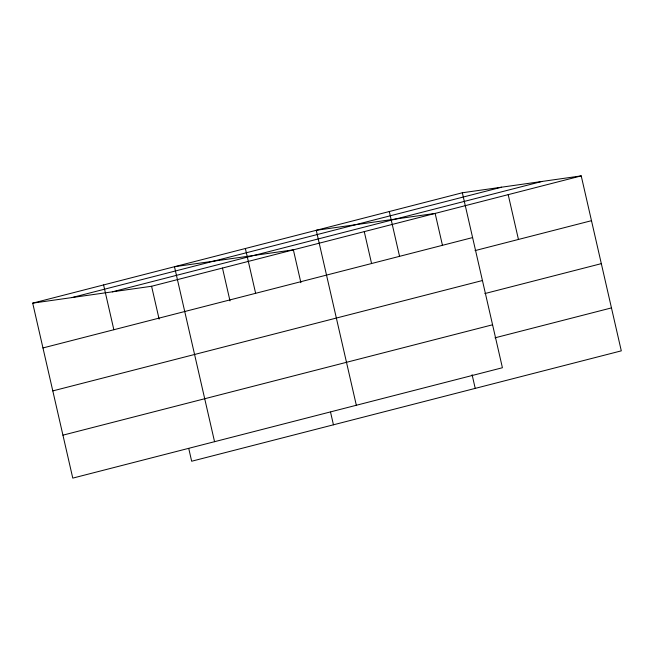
<?xml version="1.0" encoding="UTF-8"?>
<svg xmlns="http://www.w3.org/2000/svg" width="654" height="654" viewBox="0 0 654 654"><rect width="100%" height="100%" fill="white"/><g stroke="black" fill="none" stroke-linecap="round" stroke-linejoin="round"><path stroke-width="0.98" d="M462.337 192.767L502.411 367.736L72.774 478.115L32.7 303.145L462.337 192.767L581.226 175.885L621.3 350.855L191.663 461.234L188.761 448.538M71.932 297.57L501.569 187.199M112.357 291.831L541.994 181.452M32.7 303.145L151.589 286.264L581.226 175.885M42.96 347.944L472.597 237.574M475.025 250.613L591.486 220.684M52.802 390.904L482.431 280.525M484.859 293.564L601.328 263.644M62.939 435.163L492.568 324.785M494.996 337.824L611.465 307.903M508.191 194.647L518.45 239.454M442.447 245.275L435.147 213.417L316.258 230.298L356.332 405.267M472.098 374.717L475.221 388.386M389.293 211.528L399.561 256.335M364.262 231.622L371.562 263.488M300.897 282.692L293.368 249.836L174.479 266.718L214.553 441.695M330.54 412.118L333.442 424.806M245.373 248.504L255.632 293.311M222.483 268.05L230.004 300.905M151.589 286.264L159.118 319.119M103.594 284.931L113.853 329.739"/></g></svg>
